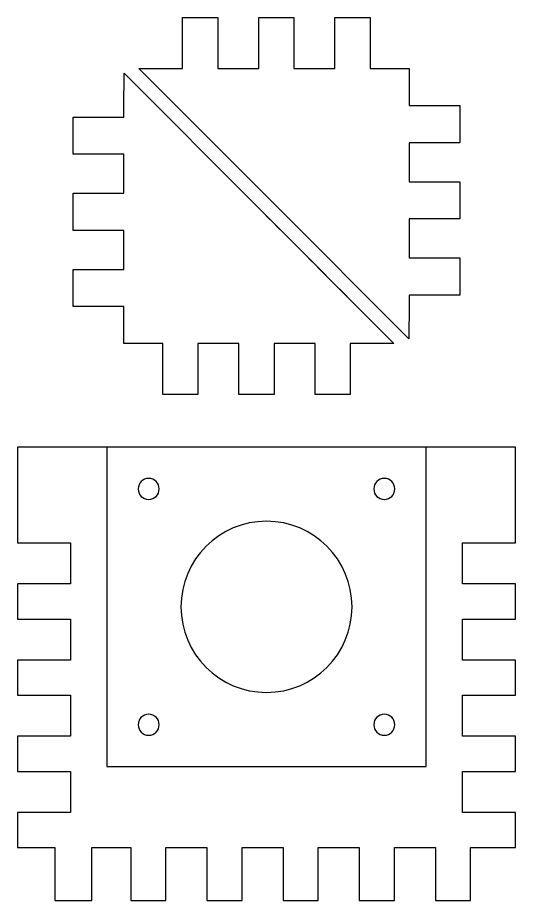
# Model space of a CAD drawing. Extents: x -63 to 3, y -70 to 108.
# Drawn here: x -62.7 to 2.8, y -7.6 to 108.4 of the extents above; entities that cross this region are included whole.
import ezdxf

# ---------------------------------------------------------------- set-up
doc = ezdxf.new("R2010")
doc.units = 0
doc.header["$MEASUREMENT"] = 0
doc.layers.add('LAYER_1', color=7, linetype='CONTINUOUS')

msp = doc.modelspace()

# ---------------------------------------------------------------- linework, layer by layer
at = {"layer": 'LAYER_1'}
for points, knots in [([(-28.9394, 83.8641), (-28.9394, 83.8641), (-46.759, 101.7102), (-46.759, 101.7102), (-46.759, 101.7102), (-46.759, 101.7102), (-46.4005, 101.7167), (-46.4005, 101.7167), (-46.4005, 101.7167), (-46.4005, 101.7167), (-43.7039, 101.7167), (-43.7039, 101.7167), (-43.7039, 101.7167), (-43.7039, 101.7167), (-41.0072, 101.7167), (-41.0072, 101.7167), (-41.0072, 101.7167), (-41.0072, 101.7167), (-41.0072, 105.0554), (-41.0072, 105.0554), (-41.0072, 105.0554), (-41.0072, 105.0554), (-41.0072, 108.3941), (-41.0072, 108.3941), (-41.0072, 108.3941), (-41.0072, 108.3941), (-38.6959, 108.3941), (-38.6959, 108.3941), (-38.6959, 108.3941), (-38.6959, 108.3941), (-36.3845, 108.3941), (-36.3845, 108.3941), (-36.3845, 108.3941), (-36.3845, 108.3941), (-36.3845, 105.0554), (-36.3845, 105.0554), (-36.3845, 105.0554), (-36.3845, 105.0554), (-36.3845, 101.7167), (-36.3845, 101.7167), (-36.3845, 101.7167), (-36.3845, 101.7167), (-33.6878, 101.7167), (-33.6878, 101.7167), (-33.6878, 101.7167), (-33.6878, 101.7167), (-30.9912, 101.7167), (-30.9912, 101.7167), (-30.9912, 101.7167), (-30.9912, 101.7167), (-30.9912, 105.0554), (-30.9912, 105.0554), (-30.9912, 105.0554), (-30.9912, 105.0554), (-30.9912, 108.3941), (-30.9912, 108.3941), (-30.9912, 108.3941), (-30.9912, 108.3941), (-28.6798, 108.3941), (-28.6798, 108.3941), (-28.6798, 108.3941), (-28.6798, 108.3941), (-26.3684, 108.3941), (-26.3684, 108.3941), (-26.3684, 108.3941), (-26.3684, 108.3941), (-26.3684, 105.0554), (-26.3684, 105.0554), (-26.3684, 105.0554), (-26.3684, 105.0554), (-26.3684, 101.7167), (-26.3684, 101.7167), (-26.3684, 101.7167), (-26.3684, 101.7167), (-23.6718, 101.7167), (-23.6718, 101.7167), (-23.6718, 101.7167), (-23.6718, 101.7167), (-20.9751, 101.7167), (-20.9751, 101.7167), (-20.9751, 101.7167), (-20.9751, 101.7167), (-20.9751, 105.0554), (-20.9751, 105.0554), (-20.9751, 105.0554), (-20.9751, 105.0554), (-20.9751, 108.3941), (-20.9751, 108.3941), (-20.9751, 108.3941), (-20.9751, 108.3941), (-18.6637, 108.3941), (-18.6637, 108.3941), (-18.6637, 108.3941), (-18.6637, 108.3941), (-16.3524, 108.3941), (-16.3524, 108.3941), (-16.3524, 108.3941), (-16.3524, 108.3941), (-16.3524, 105.0554), (-16.3524, 105.0554), (-16.3524, 105.0554), (-16.3524, 105.0554), (-16.3524, 105.0554), (-16.3524, 105.0554), (-16.3524, 105.0554), (-16.3524, 105.0554), (-16.3524, 101.7168), (-16.3524, 101.7168), (-16.3524, 101.7168), (-16.3524, 101.7168), (-13.7841, 101.7168), (-13.7841, 101.7168), (-13.7841, 101.7168), (-13.7841, 101.7168), (-11.2159, 101.7168), (-11.2159, 101.7168), (-11.2159, 101.7168), (-11.2159, 101.7168), (-11.2159, 99.2769), (-11.2159, 99.2769), (-11.2159, 99.2769), (-11.2159, 99.2769), (-11.2159, 96.8371), (-11.2159, 96.8371), (-11.2159, 96.8371), (-11.2159, 96.8371), (-7.8772, 96.8371), (-7.8772, 96.8371), (-7.8772, 96.8371), (-7.8772, 96.8371), (-4.5385, 96.8371), (-4.5385, 96.8371), (-4.5385, 96.8371), (-4.5385, 96.8371), (-4.5385, 94.3973), (-4.5385, 94.3973), (-4.5385, 94.3973), (-4.5385, 94.3973), (-4.5385, 91.9575), (-4.5385, 91.9575), (-4.5385, 91.9575), (-4.5385, 91.9575), (-7.8772, 91.9575), (-7.8772, 91.9575), (-7.8772, 91.9575), (-7.8772, 91.9575), (-11.2159, 91.9575), (-11.2159, 91.9575), (-11.2159, 91.9575), (-11.2159, 91.9575), (-11.2159, 89.3893), (-11.2159, 89.3893), (-11.2159, 89.3893), (-11.2159, 89.3893), (-11.2159, 86.8211), (-11.2159, 86.8211), (-11.2159, 86.8211), (-11.2159, 86.8211), (-7.8772, 86.8211), (-7.8772, 86.8211), (-7.8772, 86.8211), (-7.8772, 86.8211), (-4.5385, 86.8211), (-4.5385, 86.8211), (-4.5385, 86.8211), (-4.5385, 86.8211), (-4.5385, 84.3813), (-4.5385, 84.3813), (-4.5385, 84.3813), (-4.5385, 84.3813), (-4.5385, 81.9415), (-4.5385, 81.9415), (-4.5385, 81.9415), (-4.5385, 81.9415), (-7.8772, 81.9415), (-7.8772, 81.9415), (-7.8772, 81.9415), (-7.8772, 81.9415), (-11.2159, 81.9415), (-11.2159, 81.9415), (-11.2159, 81.9415), (-11.2159, 81.9415), (-11.2159, 79.3733), (-11.2159, 79.3733), (-11.2159, 79.3733), (-11.2159, 79.3733), (-11.2159, 76.805), (-11.2159, 76.805), (-11.2159, 76.805), (-11.2159, 76.805), (-7.8772, 76.805), (-7.8772, 76.805), (-7.8772, 76.805), (-7.8772, 76.805), (-4.5385, 76.805), (-4.5385, 76.805), (-4.5385, 76.805), (-4.5385, 76.805), (-4.5385, 74.3652), (-4.5385, 74.3652), (-4.5385, 74.3652), (-4.5385, 74.3652), (-4.5385, 71.9254), (-4.5385, 71.9254), (-4.5385, 71.9254), (-4.5385, 71.9254), (-7.8772, 71.9254), (-7.8772, 71.9254), (-7.8772, 71.9254), (-7.8772, 71.9254), (-11.2159, 71.9254), (-11.2159, 71.9254), (-11.2159, 71.9254), (-11.2159, 71.9254), (-11.2159, 69.614), (-11.2159, 69.614), (-11.2159, 69.614), (-11.2159, 69.614), (-11.2573, 67.3026), (-11.2573, 67.3026), (-11.2573, 67.3026), (-11.2573, 67.3026), (-11.2639, 66.1602), (-11.2639, 66.1602), (-11.2639, 66.1602), (-11.2639, 66.1602), (-28.9366, 83.8676), (-28.9366, 83.8676)], [0, 0, 0, 0, 0.01754386, 0.01754386, 0.01754386, 0.01754386, 0.03508772, 0.03508772, 0.03508772, 0.03508772, 0.05263158, 0.05263158, 0.05263158, 0.05263158, 0.07017544, 0.07017544, 0.07017544, 0.07017544, 0.0877193, 0.0877193, 0.0877193, 0.0877193, 0.10526316, 0.10526316, 0.10526316, 0.10526316, 0.12280702, 0.12280702, 0.12280702, 0.12280702, 0.14035088, 0.14035088, 0.14035088, 0.14035088, 0.15789474, 0.15789474, 0.15789474, 0.15789474, 0.1754386, 0.1754386, 0.1754386, 0.1754386, 0.19298246, 0.19298246, 0.19298246, 0.19298246, 0.21052632, 0.21052632, 0.21052632, 0.21052632, 0.22807018, 0.22807018, 0.22807018, 0.22807018, 0.24561404, 0.24561404, 0.24561404, 0.24561404, 0.26315789, 0.26315789, 0.26315789, 0.26315789, 0.28070175, 0.28070175, 0.28070175, 0.28070175, 0.29824561, 0.29824561, 0.29824561, 0.29824561, 0.31578947, 0.31578947, 0.31578947, 0.31578947, 0.33333333, 0.33333333, 0.33333333, 0.33333333, 0.35087719, 0.35087719, 0.35087719, 0.35087719, 0.36842105, 0.36842105, 0.36842105, 0.36842105, 0.38596491, 0.38596491, 0.38596491, 0.38596491, 0.40350877, 0.40350877, 0.40350877, 0.40350877, 0.42105263, 0.42105263, 0.42105263, 0.42105263, 0.43859649, 0.43859649, 0.43859649, 0.43859649, 0.45614035, 0.45614035, 0.45614035, 0.45614035, 0.47368421, 0.47368421, 0.47368421, 0.47368421, 0.49122807, 0.49122807, 0.49122807, 0.49122807, 0.50877193, 0.50877193, 0.50877193, 0.50877193, 0.52631579, 0.52631579, 0.52631579, 0.52631579, 0.54385965, 0.54385965, 0.54385965, 0.54385965, 0.56140351, 0.56140351, 0.56140351, 0.56140351, 0.57894737, 0.57894737, 0.57894737, 0.57894737, 0.59649123, 0.59649123, 0.59649123, 0.59649123, 0.61403509, 0.61403509, 0.61403509, 0.61403509, 0.63157895, 0.63157895, 0.63157895, 0.63157895, 0.64912281, 0.64912281, 0.64912281, 0.64912281, 0.66666667, 0.66666667, 0.66666667, 0.66666667, 0.68421053, 0.68421053, 0.68421053, 0.68421053, 0.70175439, 0.70175439, 0.70175439, 0.70175439, 0.71929825, 0.71929825, 0.71929825, 0.71929825, 0.73684211, 0.73684211, 0.73684211, 0.73684211, 0.75438596, 0.75438596, 0.75438596, 0.75438596, 0.77192982, 0.77192982, 0.77192982, 0.77192982, 0.78947368, 0.78947368, 0.78947368, 0.78947368, 0.80701754, 0.80701754, 0.80701754, 0.80701754, 0.8245614, 0.8245614, 0.8245614, 0.8245614, 0.84210526, 0.84210526, 0.84210526, 0.84210526, 0.85964912, 0.85964912, 0.85964912, 0.85964912, 0.87719298, 0.87719298, 0.87719298, 0.87719298, 0.89473684, 0.89473684, 0.89473684, 0.89473684, 0.9122807, 0.9122807, 0.9122807, 0.9122807, 0.92982456, 0.92982456, 0.92982456, 0.92982456, 0.94736842, 0.94736842, 0.94736842, 0.94736842, 0.96491228, 0.96491228, 0.96491228, 0.96491228, 0.98245614, 0.98245614, 0.98245614, 0.98245614, 1, 1, 1, 1]), ([(-31.0265, 83.3922), (-31.0265, 83.3922), (-13.2069, 65.5461), (-13.2069, 65.5461), (-13.2069, 65.5461), (-13.2069, 65.5461), (-13.5654, 65.5396), (-13.5654, 65.5396), (-13.5654, 65.5396), (-13.5654, 65.5396), (-16.262, 65.5396), (-16.262, 65.5396), (-16.262, 65.5396), (-16.262, 65.5396), (-18.9587, 65.5396), (-18.9587, 65.5396), (-18.9587, 65.5396), (-18.9587, 65.5396), (-18.9587, 62.2009), (-18.9587, 62.2009), (-18.9587, 62.2009), (-18.9587, 62.2009), (-18.9587, 58.8622), (-18.9587, 58.8622), (-18.9587, 58.8622), (-18.9587, 58.8622), (-21.27, 58.8622), (-21.27, 58.8622), (-21.27, 58.8622), (-21.27, 58.8622), (-23.5814, 58.8622), (-23.5814, 58.8622), (-23.5814, 58.8622), (-23.5814, 58.8622), (-23.5814, 62.2009), (-23.5814, 62.2009), (-23.5814, 62.2009), (-23.5814, 62.2009), (-23.5814, 65.5396), (-23.5814, 65.5396), (-23.5814, 65.5396), (-23.5814, 65.5396), (-26.2781, 65.5396), (-26.2781, 65.5396), (-26.2781, 65.5396), (-26.2781, 65.5396), (-28.9747, 65.5396), (-28.9747, 65.5396), (-28.9747, 65.5396), (-28.9747, 65.5396), (-28.9747, 62.2009), (-28.9747, 62.2009), (-28.9747, 62.2009), (-28.9747, 62.2009), (-28.9747, 58.8622), (-28.9747, 58.8622), (-28.9747, 58.8622), (-28.9747, 58.8622), (-31.2861, 58.8622), (-31.2861, 58.8622), (-31.2861, 58.8622), (-31.2861, 58.8622), (-33.5975, 58.8622), (-33.5975, 58.8622), (-33.5975, 58.8622), (-33.5975, 58.8622), (-33.5975, 62.2009), (-33.5975, 62.2009), (-33.5975, 62.2009), (-33.5975, 62.2009), (-33.5975, 65.5396), (-33.5975, 65.5396), (-33.5975, 65.5396), (-33.5975, 65.5396), (-36.2941, 65.5396), (-36.2941, 65.5396), (-36.2941, 65.5396), (-36.2941, 65.5396), (-38.9908, 65.5396), (-38.9908, 65.5396), (-38.9908, 65.5396), (-38.9908, 65.5396), (-38.9908, 62.2009), (-38.9908, 62.2009), (-38.9908, 62.2009), (-38.9908, 62.2009), (-38.9908, 58.8622), (-38.9908, 58.8622), (-38.9908, 58.8622), (-38.9908, 58.8622), (-41.3022, 58.8622), (-41.3022, 58.8622), (-41.3022, 58.8622), (-41.3022, 58.8622), (-43.6135, 58.8622), (-43.6135, 58.8622), (-43.6135, 58.8622), (-43.6135, 58.8622), (-43.6135, 62.2009), (-43.6135, 62.2009), (-43.6135, 62.2009), (-43.6135, 62.2009), (-43.6135, 62.2009), (-43.6135, 62.2009), (-43.6135, 62.2009), (-43.6135, 62.2009), (-43.6135, 65.5395), (-43.6135, 65.5395), (-43.6135, 65.5395), (-43.6135, 65.5395), (-46.1818, 65.5395), (-46.1818, 65.5395), (-46.1818, 65.5395), (-46.1818, 65.5395), (-48.75, 65.5395), (-48.75, 65.5395), (-48.75, 65.5395), (-48.75, 65.5395), (-48.75, 67.9794), (-48.75, 67.9794), (-48.75, 67.9794), (-48.75, 67.9794), (-48.75, 70.4192), (-48.75, 70.4192), (-48.75, 70.4192), (-48.75, 70.4192), (-52.0887, 70.4192), (-52.0887, 70.4192), (-52.0887, 70.4192), (-52.0887, 70.4192), (-55.4274, 70.4192), (-55.4274, 70.4192), (-55.4274, 70.4192), (-55.4274, 70.4192), (-55.4274, 72.859), (-55.4274, 72.859), (-55.4274, 72.859), (-55.4274, 72.859), (-55.4274, 75.2988), (-55.4274, 75.2988), (-55.4274, 75.2988), (-55.4274, 75.2988), (-52.0887, 75.2988), (-52.0887, 75.2988), (-52.0887, 75.2988), (-52.0887, 75.2988), (-48.75, 75.2988), (-48.75, 75.2988), (-48.75, 75.2988), (-48.75, 75.2988), (-48.75, 77.867), (-48.75, 77.867), (-48.75, 77.867), (-48.75, 77.867), (-48.75, 80.4352), (-48.75, 80.4352), (-48.75, 80.4352), (-48.75, 80.4352), (-52.0887, 80.4352), (-52.0887, 80.4352), (-52.0887, 80.4352), (-52.0887, 80.4352), (-55.4274, 80.4352), (-55.4274, 80.4352), (-55.4274, 80.4352), (-55.4274, 80.4352), (-55.4274, 82.875), (-55.4274, 82.875), (-55.4274, 82.875), (-55.4274, 82.875), (-55.4274, 85.3148), (-55.4274, 85.3148), (-55.4274, 85.3148), (-55.4274, 85.3148), (-52.0887, 85.3148), (-52.0887, 85.3148), (-52.0887, 85.3148), (-52.0887, 85.3148), (-48.75, 85.3148), (-48.75, 85.3148), (-48.75, 85.3148), (-48.75, 85.3148), (-48.75, 87.883), (-48.75, 87.883), (-48.75, 87.883), (-48.75, 87.883), (-48.75, 90.4513), (-48.75, 90.4513), (-48.75, 90.4513), (-48.75, 90.4513), (-52.0887, 90.4513), (-52.0887, 90.4513), (-52.0887, 90.4513), (-52.0887, 90.4513), (-55.4274, 90.4513), (-55.4274, 90.4513), (-55.4274, 90.4513), (-55.4274, 90.4513), (-55.4274, 92.8911), (-55.4274, 92.8911), (-55.4274, 92.8911), (-55.4274, 92.8911), (-55.4274, 95.3309), (-55.4274, 95.3309), (-55.4274, 95.3309), (-55.4274, 95.3309), (-52.0887, 95.3309), (-52.0887, 95.3309), (-52.0887, 95.3309), (-52.0887, 95.3309), (-48.75, 95.3309), (-48.75, 95.3309), (-48.75, 95.3309), (-48.75, 95.3309), (-48.75, 97.6423), (-48.75, 97.6423), (-48.75, 97.6423), (-48.75, 97.6423), (-48.7086, 99.9537), (-48.7086, 99.9537), (-48.7086, 99.9537), (-48.7086, 99.9537), (-48.702, 101.0961), (-48.702, 101.0961), (-48.702, 101.0961), (-48.702, 101.0961), (-31.0293, 83.3887), (-31.0293, 83.3887)], [0, 0, 0, 0, 0.01754386, 0.01754386, 0.01754386, 0.01754386, 0.03508772, 0.03508772, 0.03508772, 0.03508772, 0.05263158, 0.05263158, 0.05263158, 0.05263158, 0.07017544, 0.07017544, 0.07017544, 0.07017544, 0.0877193, 0.0877193, 0.0877193, 0.0877193, 0.10526316, 0.10526316, 0.10526316, 0.10526316, 0.12280702, 0.12280702, 0.12280702, 0.12280702, 0.14035088, 0.14035088, 0.14035088, 0.14035088, 0.15789474, 0.15789474, 0.15789474, 0.15789474, 0.1754386, 0.1754386, 0.1754386, 0.1754386, 0.19298246, 0.19298246, 0.19298246, 0.19298246, 0.21052632, 0.21052632, 0.21052632, 0.21052632, 0.22807018, 0.22807018, 0.22807018, 0.22807018, 0.24561404, 0.24561404, 0.24561404, 0.24561404, 0.26315789, 0.26315789, 0.26315789, 0.26315789, 0.28070175, 0.28070175, 0.28070175, 0.28070175, 0.29824561, 0.29824561, 0.29824561, 0.29824561, 0.31578947, 0.31578947, 0.31578947, 0.31578947, 0.33333333, 0.33333333, 0.33333333, 0.33333333, 0.35087719, 0.35087719, 0.35087719, 0.35087719, 0.36842105, 0.36842105, 0.36842105, 0.36842105, 0.38596491, 0.38596491, 0.38596491, 0.38596491, 0.40350877, 0.40350877, 0.40350877, 0.40350877, 0.42105263, 0.42105263, 0.42105263, 0.42105263, 0.43859649, 0.43859649, 0.43859649, 0.43859649, 0.45614035, 0.45614035, 0.45614035, 0.45614035, 0.47368421, 0.47368421, 0.47368421, 0.47368421, 0.49122807, 0.49122807, 0.49122807, 0.49122807, 0.50877193, 0.50877193, 0.50877193, 0.50877193, 0.52631579, 0.52631579, 0.52631579, 0.52631579, 0.54385965, 0.54385965, 0.54385965, 0.54385965, 0.56140351, 0.56140351, 0.56140351, 0.56140351, 0.57894737, 0.57894737, 0.57894737, 0.57894737, 0.59649123, 0.59649123, 0.59649123, 0.59649123, 0.61403509, 0.61403509, 0.61403509, 0.61403509, 0.63157895, 0.63157895, 0.63157895, 0.63157895, 0.64912281, 0.64912281, 0.64912281, 0.64912281, 0.66666667, 0.66666667, 0.66666667, 0.66666667, 0.68421053, 0.68421053, 0.68421053, 0.68421053, 0.70175439, 0.70175439, 0.70175439, 0.70175439, 0.71929825, 0.71929825, 0.71929825, 0.71929825, 0.73684211, 0.73684211, 0.73684211, 0.73684211, 0.75438596, 0.75438596, 0.75438596, 0.75438596, 0.77192982, 0.77192982, 0.77192982, 0.77192982, 0.78947368, 0.78947368, 0.78947368, 0.78947368, 0.80701754, 0.80701754, 0.80701754, 0.80701754, 0.8245614, 0.8245614, 0.8245614, 0.8245614, 0.84210526, 0.84210526, 0.84210526, 0.84210526, 0.85964912, 0.85964912, 0.85964912, 0.85964912, 0.87719298, 0.87719298, 0.87719298, 0.87719298, 0.89473684, 0.89473684, 0.89473684, 0.89473684, 0.9122807, 0.9122807, 0.9122807, 0.9122807, 0.92982456, 0.92982456, 0.92982456, 0.92982456, 0.94736842, 0.94736842, 0.94736842, 0.94736842, 0.96491228, 0.96491228, 0.96491228, 0.96491228, 0.98245614, 0.98245614, 0.98245614, 0.98245614, 1, 1, 1, 1]), ([(-57.8365, -4.1715), (-57.8365, -4.1715), (-57.8365, -0.7044), (-57.8365, -0.7044), (-57.8365, -0.7044), (-57.8365, -0.7044), (-60.2763, -0.7044), (-60.2763, -0.7044), (-60.2763, -0.7044), (-60.2763, -0.7044), (-62.7161, -0.7044), (-62.7161, -0.7044), (-62.7161, -0.7044), (-62.7161, -0.7044), (-62.7161, 1.607), (-62.7161, 1.607), (-62.7161, 1.607), (-62.7161, 1.607), (-62.7161, 3.9184), (-62.7161, 3.9184), (-62.7161, 3.9184), (-62.7161, 3.9184), (-59.249, 3.9184), (-59.249, 3.9184), (-59.249, 3.9184), (-59.249, 3.9184), (-55.7819, 3.9184), (-55.7819, 3.9184), (-55.7819, 3.9184), (-55.7819, 3.9184), (-55.7819, 6.615), (-55.7819, 6.615), (-55.7819, 6.615), (-55.7819, 6.615), (-55.7819, 9.3117), (-55.7819, 9.3117), (-55.7819, 9.3117), (-55.7819, 9.3117), (-59.249, 9.3117), (-59.249, 9.3117), (-59.249, 9.3117), (-59.249, 9.3117), (-62.7161, 9.3117), (-62.7161, 9.3117), (-62.7161, 9.3117), (-62.7161, 9.3117), (-62.7161, 11.6231), (-62.7161, 11.6231), (-62.7161, 11.6231), (-62.7161, 11.6231), (-62.7161, 13.9345), (-62.7161, 13.9345), (-62.7161, 13.9345), (-62.7161, 13.9345), (-59.249, 13.9345), (-59.249, 13.9345), (-59.249, 13.9345), (-59.249, 13.9345), (-55.7819, 13.9345), (-55.7819, 13.9345), (-55.7819, 13.9345), (-55.7819, 13.9345), (-55.7819, 16.6311), (-55.7819, 16.6311), (-55.7819, 16.6311), (-55.7819, 16.6311), (-55.7819, 19.3277), (-55.7819, 19.3277), (-55.7819, 19.3277), (-55.7819, 19.3277), (-59.249, 19.3277), (-59.249, 19.3277), (-59.249, 19.3277), (-59.249, 19.3277), (-62.7161, 19.3277), (-62.7161, 19.3277), (-62.7161, 19.3277), (-62.7161, 19.3277), (-62.7161, 21.6391), (-62.7161, 21.6391), (-62.7161, 21.6391), (-62.7161, 21.6391), (-62.7161, 23.9505), (-62.7161, 23.9505), (-62.7161, 23.9505), (-62.7161, 23.9505), (-59.249, 23.9505), (-59.249, 23.9505), (-59.249, 23.9505), (-59.249, 23.9505), (-55.7819, 23.9505), (-55.7819, 23.9505), (-55.7819, 23.9505), (-55.7819, 23.9505), (-55.7819, 26.6471), (-55.7819, 26.6471), (-55.7819, 26.6471), (-55.7819, 26.6471), (-55.7819, 29.3438), (-55.7819, 29.3438), (-55.7819, 29.3438), (-55.7819, 29.3438), (-59.249, 29.3438), (-59.249, 29.3438), (-59.249, 29.3438), (-59.249, 29.3438), (-62.7161, 29.3438), (-62.7161, 29.3438), (-62.7161, 29.3438), (-62.7161, 29.3438), (-62.7161, 31.6552), (-62.7161, 31.6552), (-62.7161, 31.6552), (-62.7161, 31.6552), (-62.7161, 33.9666), (-62.7161, 33.9666), (-62.7161, 33.9666), (-62.7161, 33.9666), (-59.249, 33.9666), (-59.249, 33.9666), (-59.249, 33.9666), (-59.249, 33.9666), (-55.7819, 33.9666), (-55.7819, 33.9666), (-55.7819, 33.9666), (-55.7819, 33.9666), (-55.7819, 36.6632), (-55.7819, 36.6632), (-55.7819, 36.6632), (-55.7819, 36.6632), (-55.7819, 39.3598), (-55.7819, 39.3598), (-55.7819, 39.3598), (-55.7819, 39.3598), (-59.249, 39.3598), (-59.249, 39.3598), (-59.249, 39.3598), (-59.249, 39.3598), (-62.7161, 39.3598), (-62.7161, 39.3598), (-62.7161, 39.3598), (-62.7161, 39.3598), (-62.7161, 45.6519), (-62.7161, 45.6519), (-62.7161, 45.6519), (-62.7161, 45.6519), (-62.7161, 51.9441), (-62.7161, 51.9441), (-62.7161, 51.9441), (-62.7161, 51.9441), (-29.9713, 51.9441), (-29.9713, 51.9441), (-29.9713, 51.9441), (-29.9713, 51.9441), (2.7735, 51.9441), (2.7735, 51.9441), (2.7735, 51.9441), (2.7735, 51.9441), (2.7735, 45.6519), (2.7735, 45.6519), (2.7735, 45.6519), (2.7735, 45.6519), (2.7735, 39.3598), (2.7735, 39.3598), (2.7735, 39.3598), (2.7735, 39.3598), (-0.6936, 39.3598), (-0.6936, 39.3598), (-0.6936, 39.3598), (-0.6936, 39.3598), (-4.1607, 39.3598), (-4.1607, 39.3598), (-4.1607, 39.3598), (-4.1607, 39.3598), (-4.1607, 36.6632), (-4.1607, 36.6632), (-4.1607, 36.6632), (-4.1607, 36.6632), (-4.1607, 33.9666), (-4.1607, 33.9666), (-4.1607, 33.9666), (-4.1607, 33.9666), (-0.6936, 33.9666), (-0.6936, 33.9666), (-0.6936, 33.9666), (-0.6936, 33.9666), (2.7735, 33.9666), (2.7735, 33.9666), (2.7735, 33.9666), (2.7735, 33.9666), (2.7735, 31.6552), (2.7735, 31.6552), (2.7735, 31.6552), (2.7735, 31.6552), (2.7735, 29.3438), (2.7735, 29.3438), (2.7735, 29.3438), (2.7735, 29.3438), (-0.6936, 29.3438), (-0.6936, 29.3438), (-0.6936, 29.3438), (-0.6936, 29.3438), (-4.1607, 29.3438), (-4.1607, 29.3438), (-4.1607, 29.3438), (-4.1607, 29.3438), (-4.1607, 26.6471), (-4.1607, 26.6471), (-4.1607, 26.6471), (-4.1607, 26.6471), (-4.1607, 23.9505), (-4.1607, 23.9505), (-4.1607, 23.9505), (-4.1607, 23.9505), (-0.6936, 23.9505), (-0.6936, 23.9505), (-0.6936, 23.9505), (-0.6936, 23.9505), (2.7735, 23.9505), (2.7735, 23.9505), (2.7735, 23.9505), (2.7735, 23.9505), (2.7735, 21.6391), (2.7735, 21.6391), (2.7735, 21.6391), (2.7735, 21.6391), (2.7735, 19.3277), (2.7735, 19.3277), (2.7735, 19.3277), (2.7735, 19.3277), (-0.6936, 19.3277), (-0.6936, 19.3277), (-0.6936, 19.3277), (-0.6936, 19.3277), (-4.1607, 19.3277), (-4.1607, 19.3277), (-4.1607, 19.3277), (-4.1607, 19.3277), (-4.1607, 16.6311), (-4.1607, 16.6311), (-4.1607, 16.6311), (-4.1607, 16.6311), (-4.1607, 13.9345), (-4.1607, 13.9345), (-4.1607, 13.9345), (-4.1607, 13.9345), (-0.6936, 13.9345), (-0.6936, 13.9345), (-0.6936, 13.9345), (-0.6936, 13.9345), (2.7735, 13.9345), (2.7735, 13.9345), (2.7735, 13.9345), (2.7735, 13.9345), (2.7735, 11.6231), (2.7735, 11.6231), (2.7735, 11.6231), (2.7735, 11.6231), (2.7735, 9.3117), (2.7735, 9.3117), (2.7735, 9.3117), (2.7735, 9.3117), (-0.6936, 9.3117), (-0.6936, 9.3117), (-0.6936, 9.3117), (-0.6936, 9.3117), (-4.1607, 9.3117), (-4.1607, 9.3117), (-4.1607, 9.3117), (-4.1607, 9.3117), (-4.1607, 6.615), (-4.1607, 6.615), (-4.1607, 6.615), (-4.1607, 6.615), (-4.1607, 3.9184), (-4.1607, 3.9184), (-4.1607, 3.9184), (-4.1607, 3.9184), (-0.6936, 3.9184), (-0.6936, 3.9184), (-0.6936, 3.9184), (-0.6936, 3.9184), (2.7735, 3.9184), (2.7735, 3.9184), (2.7735, 3.9184), (2.7735, 3.9184), (2.7735, 1.0291), (2.7735, 1.0291), (2.7735, 1.0291), (2.7735, 1.0291), (2.7735, -0.4155), (2.7735, -0.4155), (2.7735, -0.4155), (2.7735, -0.4155), (2.7735, -0.6876), (2.7735, -0.6876), (2.7735, -0.6876), (2.7735, -0.6876), (2.2598, -0.7044), (2.2598, -0.7044), (2.2598, -0.7044), (2.2598, -0.7044), (-0.4368, -0.7044), (-0.4368, -0.7044), (-0.4368, -0.7044), (-0.4368, -0.7044), (-3.1334, -0.7044), (-3.1334, -0.7044), (-3.1334, -0.7044), (-3.1334, -0.7044), (-3.1334, -4.1715), (-3.1334, -4.1715), (-3.1334, -4.1715), (-3.1334, -4.1715), (-3.1334, -7.6386), (-3.1334, -7.6386), (-3.1334, -7.6386), (-3.1334, -7.6386), (-5.4448, -7.6386), (-5.4448, -7.6386), (-5.4448, -7.6386), (-5.4448, -7.6386), (-7.7562, -7.6386), (-7.7562, -7.6386), (-7.7562, -7.6386), (-7.7562, -7.6386), (-7.7562, -4.1715), (-7.7562, -4.1715), (-7.7562, -4.1715), (-7.7562, -4.1715), (-7.7562, -0.7044), (-7.7562, -0.7044), (-7.7562, -0.7044), (-7.7562, -0.7044), (-10.4528, -0.7044), (-10.4528, -0.7044), (-10.4528, -0.7044), (-10.4528, -0.7044), (-13.1495, -0.7044), (-13.1495, -0.7044), (-13.1495, -0.7044), (-13.1495, -0.7044), (-13.1495, -4.1715), (-13.1495, -4.1715), (-13.1495, -4.1715), (-13.1495, -4.1715), (-13.1495, -7.6386), (-13.1495, -7.6386), (-13.1495, -7.6386), (-13.1495, -7.6386), (-15.4609, -7.6386), (-15.4609, -7.6386), (-15.4609, -7.6386), (-15.4609, -7.6386), (-17.7723, -7.6386), (-17.7723, -7.6386), (-17.7723, -7.6386), (-17.7723, -7.6386), (-17.7723, -4.1715), (-17.7723, -4.1715), (-17.7723, -4.1715), (-17.7723, -4.1715), (-17.7723, -0.7044), (-17.7723, -0.7044), (-17.7723, -0.7044), (-17.7723, -0.7044), (-20.4689, -0.7044), (-20.4689, -0.7044), (-20.4689, -0.7044), (-20.4689, -0.7044), (-23.1655, -0.7044), (-23.1655, -0.7044), (-23.1655, -0.7044), (-23.1655, -0.7044), (-23.1655, -4.1715), (-23.1655, -4.1715), (-23.1655, -4.1715), (-23.1655, -4.1715), (-23.1655, -7.6386), (-23.1655, -7.6386), (-23.1655, -7.6386), (-23.1655, -7.6386), (-25.4769, -7.6386), (-25.4769, -7.6386), (-25.4769, -7.6386), (-25.4769, -7.6386), (-27.7883, -7.6386), (-27.7883, -7.6386), (-27.7883, -7.6386), (-27.7883, -7.6386), (-27.7883, -4.1715), (-27.7883, -4.1715), (-27.7883, -4.1715), (-27.7883, -4.1715), (-27.7883, -0.7044), (-27.7883, -0.7044), (-27.7883, -0.7044), (-27.7883, -0.7044), (-30.4849, -0.7044), (-30.4849, -0.7044), (-30.4849, -0.7044), (-30.4849, -0.7044), (-33.1816, -0.7044), (-33.1816, -0.7044), (-33.1816, -0.7044), (-33.1816, -0.7044), (-33.1816, -4.1715), (-33.1816, -4.1715), (-33.1816, -4.1715), (-33.1816, -4.1715), (-33.1816, -7.6386), (-33.1816, -7.6386), (-33.1816, -7.6386), (-33.1816, -7.6386), (-35.493, -7.6386), (-35.493, -7.6386), (-35.493, -7.6386), (-35.493, -7.6386), (-37.8044, -7.6386), (-37.8044, -7.6386), (-37.8044, -7.6386), (-37.8044, -7.6386), (-37.8044, -4.1715), (-37.8044, -4.1715), (-37.8044, -4.1715), (-37.8044, -4.1715), (-37.8044, -0.7044), (-37.8044, -0.7044), (-37.8044, -0.7044), (-37.8044, -0.7044), (-40.501, -0.7044), (-40.501, -0.7044), (-40.501, -0.7044), (-40.501, -0.7044), (-43.1976, -0.7044), (-43.1976, -0.7044), (-43.1976, -0.7044), (-43.1976, -0.7044), (-43.1976, -4.1715), (-43.1976, -4.1715), (-43.1976, -4.1715), (-43.1976, -4.1715), (-43.1976, -7.6386), (-43.1976, -7.6386), (-43.1976, -7.6386), (-43.1976, -7.6386), (-45.509, -7.6386), (-45.509, -7.6386), (-45.509, -7.6386), (-45.509, -7.6386), (-47.8204, -7.6386), (-47.8204, -7.6386), (-47.8204, -7.6386), (-47.8204, -7.6386), (-47.8204, -4.1715), (-47.8204, -4.1715), (-47.8204, -4.1715), (-47.8204, -4.1715), (-47.8204, -0.7044), (-47.8204, -0.7044), (-47.8204, -0.7044), (-47.8204, -0.7044), (-50.3886, -0.7044), (-50.3886, -0.7044), (-50.3886, -0.7044), (-50.3886, -0.7044), (-52.9569, -0.7044), (-52.9569, -0.7044), (-52.9569, -0.7044), (-52.9569, -0.7044), (-52.9569, -4.1715), (-52.9569, -4.1715), (-52.9569, -4.1715), (-52.9569, -4.1715), (-52.9569, -7.6386), (-52.9569, -7.6386), (-52.9569, -7.6386), (-52.9569, -7.6386), (-55.3967, -7.6386), (-55.3967, -7.6386), (-55.3967, -7.6386), (-55.3967, -7.6386), (-57.8365, -7.6386), (-57.8365, -7.6386), (-57.8365, -7.6386), (-57.8365, -7.6386), (-57.8365, -4.1715), (-57.8365, -4.1715), (-57.8365, -4.1715), (-57.8365, -4.1715), (-57.8365, -4.1715), (-57.8365, -4.1715)], [0, 0, 0, 0, 0.00813008, 0.00813008, 0.00813008, 0.00813008, 0.01626016, 0.01626016, 0.01626016, 0.01626016, 0.02439024, 0.02439024, 0.02439024, 0.02439024, 0.03252033, 0.03252033, 0.03252033, 0.03252033, 0.04065041, 0.04065041, 0.04065041, 0.04065041, 0.04878049, 0.04878049, 0.04878049, 0.04878049, 0.05691057, 0.05691057, 0.05691057, 0.05691057, 0.06504065, 0.06504065, 0.06504065, 0.06504065, 0.07317073, 0.07317073, 0.07317073, 0.07317073, 0.08130081, 0.08130081, 0.08130081, 0.08130081, 0.08943089, 0.08943089, 0.08943089, 0.08943089, 0.09756098, 0.09756098, 0.09756098, 0.09756098, 0.10569106, 0.10569106, 0.10569106, 0.10569106, 0.11382114, 0.11382114, 0.11382114, 0.11382114, 0.12195122, 0.12195122, 0.12195122, 0.12195122, 0.1300813, 0.1300813, 0.1300813, 0.1300813, 0.13821138, 0.13821138, 0.13821138, 0.13821138, 0.14634146, 0.14634146, 0.14634146, 0.14634146, 0.15447154, 0.15447154, 0.15447154, 0.15447154, 0.16260163, 0.16260163, 0.16260163, 0.16260163, 0.17073171, 0.17073171, 0.17073171, 0.17073171, 0.17886179, 0.17886179, 0.17886179, 0.17886179, 0.18699187, 0.18699187, 0.18699187, 0.18699187, 0.19512195, 0.19512195, 0.19512195, 0.19512195, 0.20325203, 0.20325203, 0.20325203, 0.20325203, 0.21138211, 0.21138211, 0.21138211, 0.21138211, 0.2195122, 0.2195122, 0.2195122, 0.2195122, 0.22764228, 0.22764228, 0.22764228, 0.22764228, 0.23577236, 0.23577236, 0.23577236, 0.23577236, 0.24390244, 0.24390244, 0.24390244, 0.24390244, 0.25203252, 0.25203252, 0.25203252, 0.25203252, 0.2601626, 0.2601626, 0.2601626, 0.2601626, 0.26829268, 0.26829268, 0.26829268, 0.26829268, 0.27642276, 0.27642276, 0.27642276, 0.27642276, 0.28455285, 0.28455285, 0.28455285, 0.28455285, 0.29268293, 0.29268293, 0.29268293, 0.29268293, 0.30081301, 0.30081301, 0.30081301, 0.30081301, 0.30894309, 0.30894309, 0.30894309, 0.30894309, 0.31707317, 0.31707317, 0.31707317, 0.31707317, 0.32520325, 0.32520325, 0.32520325, 0.32520325, 0.33333333, 0.33333333, 0.33333333, 0.33333333, 0.34146341, 0.34146341, 0.34146341, 0.34146341, 0.3495935, 0.3495935, 0.3495935, 0.3495935, 0.35772358, 0.35772358, 0.35772358, 0.35772358, 0.36585366, 0.36585366, 0.36585366, 0.36585366, 0.37398374, 0.37398374, 0.37398374, 0.37398374, 0.38211382, 0.38211382, 0.38211382, 0.38211382, 0.3902439, 0.3902439, 0.3902439, 0.3902439, 0.39837398, 0.39837398, 0.39837398, 0.39837398, 0.40650407, 0.40650407, 0.40650407, 0.40650407, 0.41463415, 0.41463415, 0.41463415, 0.41463415, 0.42276423, 0.42276423, 0.42276423, 0.42276423, 0.43089431, 0.43089431, 0.43089431, 0.43089431, 0.43902439, 0.43902439, 0.43902439, 0.43902439, 0.44715447, 0.44715447, 0.44715447, 0.44715447, 0.45528455, 0.45528455, 0.45528455, 0.45528455, 0.46341463, 0.46341463, 0.46341463, 0.46341463, 0.47154472, 0.47154472, 0.47154472, 0.47154472, 0.4796748, 0.4796748, 0.4796748, 0.4796748, 0.48780488, 0.48780488, 0.48780488, 0.48780488, 0.49593496, 0.49593496, 0.49593496, 0.49593496, 0.50406504, 0.50406504, 0.50406504, 0.50406504, 0.51219512, 0.51219512, 0.51219512, 0.51219512, 0.5203252, 0.5203252, 0.5203252, 0.5203252, 0.52845528, 0.52845528, 0.52845528, 0.52845528, 0.53658537, 0.53658537, 0.53658537, 0.53658537, 0.54471545, 0.54471545, 0.54471545, 0.54471545, 0.55284553, 0.55284553, 0.55284553, 0.55284553, 0.56097561, 0.56097561, 0.56097561, 0.56097561, 0.56910569, 0.56910569, 0.56910569, 0.56910569, 0.57723577, 0.57723577, 0.57723577, 0.57723577, 0.58536585, 0.58536585, 0.58536585, 0.58536585, 0.59349593, 0.59349593, 0.59349593, 0.59349593, 0.60162602, 0.60162602, 0.60162602, 0.60162602, 0.6097561, 0.6097561, 0.6097561, 0.6097561, 0.61788618, 0.61788618, 0.61788618, 0.61788618, 0.62601626, 0.62601626, 0.62601626, 0.62601626, 0.63414634, 0.63414634, 0.63414634, 0.63414634, 0.64227642, 0.64227642, 0.64227642, 0.64227642, 0.6504065, 0.6504065, 0.6504065, 0.6504065, 0.65853659, 0.65853659, 0.65853659, 0.65853659, 0.66666667, 0.66666667, 0.66666667, 0.66666667, 0.67479675, 0.67479675, 0.67479675, 0.67479675, 0.68292683, 0.68292683, 0.68292683, 0.68292683, 0.69105691, 0.69105691, 0.69105691, 0.69105691, 0.69918699, 0.69918699, 0.69918699, 0.69918699, 0.70731707, 0.70731707, 0.70731707, 0.70731707, 0.71544715, 0.71544715, 0.71544715, 0.71544715, 0.72357724, 0.72357724, 0.72357724, 0.72357724, 0.73170732, 0.73170732, 0.73170732, 0.73170732, 0.7398374, 0.7398374, 0.7398374, 0.7398374, 0.74796748, 0.74796748, 0.74796748, 0.74796748, 0.75609756, 0.75609756, 0.75609756, 0.75609756, 0.76422764, 0.76422764, 0.76422764, 0.76422764, 0.77235772, 0.77235772, 0.77235772, 0.77235772, 0.7804878, 0.7804878, 0.7804878, 0.7804878, 0.78861789, 0.78861789, 0.78861789, 0.78861789, 0.79674797, 0.79674797, 0.79674797, 0.79674797, 0.80487805, 0.80487805, 0.80487805, 0.80487805, 0.81300813, 0.81300813, 0.81300813, 0.81300813, 0.82113821, 0.82113821, 0.82113821, 0.82113821, 0.82926829, 0.82926829, 0.82926829, 0.82926829, 0.83739837, 0.83739837, 0.83739837, 0.83739837, 0.84552846, 0.84552846, 0.84552846, 0.84552846, 0.85365854, 0.85365854, 0.85365854, 0.85365854, 0.86178862, 0.86178862, 0.86178862, 0.86178862, 0.8699187, 0.8699187, 0.8699187, 0.8699187, 0.87804878, 0.87804878, 0.87804878, 0.87804878, 0.88617886, 0.88617886, 0.88617886, 0.88617886, 0.89430894, 0.89430894, 0.89430894, 0.89430894, 0.90243902, 0.90243902, 0.90243902, 0.90243902, 0.91056911, 0.91056911, 0.91056911, 0.91056911, 0.91869919, 0.91869919, 0.91869919, 0.91869919, 0.92682927, 0.92682927, 0.92682927, 0.92682927, 0.93495935, 0.93495935, 0.93495935, 0.93495935, 0.94308943, 0.94308943, 0.94308943, 0.94308943, 0.95121951, 0.95121951, 0.95121951, 0.95121951, 0.95934959, 0.95934959, 0.95934959, 0.95934959, 0.96747967, 0.96747967, 0.96747967, 0.96747967, 0.97560976, 0.97560976, 0.97560976, 0.97560976, 0.98373984, 0.98373984, 0.98373984, 0.98373984, 0.99186992, 0.99186992, 0.99186992, 0.99186992, 1, 1, 1, 1])]:
    msp.add_open_spline(points, degree=3, knots=knots, dxfattribs=at)
msp.add_open_spline([(-13.3788, 65.7181), (-17.8308, 70.1823), (-24.1005, 76.4665), (-31.0265, 83.3922)], degree=3, dxfattribs=at)
at = {"layer": 'LAYER_1', "color": 22}
for points in [[(-50.9713, 51.9442), (-50.9713, 51.9442), (-8.9713, 51.9442), (-8.9713, 51.9442), (-8.9713, 51.9442), (-8.9713, 51.9442), (-8.9713, 9.9442), (-8.9713, 9.9442), (-8.9713, 9.9442), (-8.9713, 9.9442), (-50.9713, 9.9442), (-50.9713, 9.9442), (-50.9713, 9.9442), (-50.9713, 9.9442), (-50.9713, 51.9442), (-50.9713, 51.9442)], [(-45.4713, 47.8257), (-44.7084, 47.8257), (-44.0898, 47.2071), (-44.0898, 46.4442), (-44.0898, 46.4442), (-44.0898, 45.6813), (-44.7084, 45.0627), (-45.4713, 45.0627), (-45.4713, 45.0627), (-46.2342, 45.0627), (-46.8528, 45.6813), (-46.8528, 46.4442), (-46.8528, 46.4442), (-46.8528, 47.2071), (-46.2342, 47.8257), (-45.4713, 47.8257)], [(-14.4713, 47.8257), (-13.7084, 47.8257), (-13.0898, 47.2071), (-13.0898, 46.4442), (-13.0898, 46.4442), (-13.0898, 45.6813), (-13.7084, 45.0627), (-14.4713, 45.0627), (-14.4713, 45.0627), (-15.2342, 45.0627), (-15.8528, 45.6813), (-15.8528, 46.4442), (-15.8528, 46.4442), (-15.8528, 47.2071), (-15.2342, 47.8257), (-14.4713, 47.8257)], [(-29.9713, 42.1942), (-23.7591, 42.1942), (-18.7213, 37.1564), (-18.7213, 30.9442), (-18.7213, 30.9442), (-18.7213, 24.732), (-23.7591, 19.6942), (-29.9713, 19.6942), (-29.9713, 19.6942), (-36.1835, 19.6942), (-41.2213, 24.732), (-41.2213, 30.9442), (-41.2213, 30.9442), (-41.2213, 37.1564), (-36.1835, 42.1942), (-29.9713, 42.1942)], [(-45.4713, 16.8257), (-44.7084, 16.8257), (-44.0898, 16.2071), (-44.0898, 15.4442), (-44.0898, 15.4442), (-44.0898, 14.6813), (-44.7084, 14.0627), (-45.4713, 14.0627), (-45.4713, 14.0627), (-46.2342, 14.0627), (-46.8528, 14.6813), (-46.8528, 15.4442), (-46.8528, 15.4442), (-46.8528, 16.2071), (-46.2342, 16.8257), (-45.4713, 16.8257)], [(-14.4713, 16.8257), (-13.7084, 16.8257), (-13.0898, 16.2071), (-13.0898, 15.4442), (-13.0898, 15.4442), (-13.0898, 14.6813), (-13.7084, 14.0627), (-14.4713, 14.0627), (-14.4713, 14.0627), (-15.2342, 14.0627), (-15.8528, 14.6813), (-15.8528, 15.4442), (-15.8528, 15.4442), (-15.8528, 16.2071), (-15.2342, 16.8257), (-14.4713, 16.8257)]]:
    msp.add_open_spline(points, degree=3, knots=[0, 0, 0, 0, 0.25, 0.25, 0.25, 0.25, 0.5, 0.5, 0.5, 0.5, 0.75, 0.75, 0.75, 0.75, 1, 1, 1, 1], dxfattribs=at)

doc.saveas('drawing.dxf')
